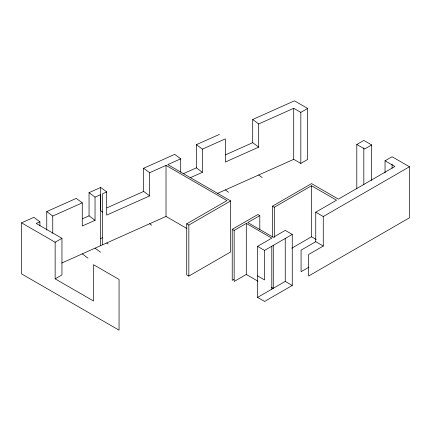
<?xml version="1.0" encoding="UTF-8"?>
<svg xmlns="http://www.w3.org/2000/svg" width="431" height="431" viewBox="0 0 431 431"><rect width="100%" height="100%" fill="white"/><g stroke="black" fill="none" stroke-linecap="round" stroke-linejoin="round"><path stroke-width="0.65" d="M55.001 242.33L61.956 238.316L61.956 274.924L55.146 278.857L55.146 242.249L21.55 222.849L21.55 273.879L119.053 330.173L119.053 279.439L93.495 264.682L93.495 300.994L55.146 278.857M307.642 108.434L294.459 100.827L252.701 119.5L258.686 123.961L293.705 108.3L300.833 112.367L307.642 108.434L307.642 159.47L300.833 163.397L293.705 159.335L217.493 193.411M180.702 158.829L167.783 164.61L230.66 200.911L230.66 251.941L188.843 276.088L186.725 274.859L186.725 223.829L226.975 200.593L166.016 165.396L149.649 172.712L143.663 168.252L174.717 154.368L180.702 158.829L180.702 172.077M186.725 223.829L188.843 225.052L230.66 200.911M356.793 188.8L356.793 144.487L363.818 140.425L371.624 144.935L371.624 180.541M371.624 144.935L364.594 148.991L356.793 144.487M233.979 279.331L232.228 280.344L232.228 229.308L257.867 214.509L259.796 215.624L259.796 229.723M272.451 237.055L272.451 206.169L311.527 183.606L338.389 199.117L394.904 166.49L385.045 160.801L385.045 172.89M232.228 229.308L234.157 230.423L246.29 223.42L271.794 238.149L257.571 246.36L257.571 297.39L264.586 301.441L292.256 285.462L292.256 234.432L285.241 230.386L273.276 237.292L247.771 222.568L259.796 215.624M272.451 206.169L274.31 207.241L311.527 185.756L336.53 200.189L315.745 212.187L315.745 241.694L301.08 250.158L301.08 271.686L308.979 267.128M385.045 160.801L392.075 156.739L409.45 166.77L409.45 217.8L308.601 276.029L308.601 254.5L323.266 246.031L323.266 216.529L409.45 166.77M257.571 246.36L264.586 250.411L292.256 234.432M257.883 281.147L246.29 274.455L234.157 281.459L234.157 230.423M291.755 248.202L311.527 236.786L316.182 239.474M257.571 297.39L285.241 281.416L292.256 285.462M21.55 222.849L33.909 217.326L39.9 221.793L39.9 225.763M46.758 230.122L46.758 211.578L76.271 198.384L82.262 202.85L82.262 226.027L95.035 220.311L95.035 197.134L89.05 192.668L100.698 187.458L106.689 191.924L106.689 215.101L149.649 195.895L149.649 172.712M190.34 177.696L202.392 172.308L196.407 167.848L196.407 144.671L219.357 134.407M39.9 221.793L36.193 223.447L61.956 238.316M46.758 211.578L52.749 216.044L82.262 202.85M95.035 197.134L100.466 194.71L100.466 245.74M106.689 191.924L102.653 193.729L102.653 244.765L166.016 216.432L186.914 228.495M196.407 144.671L202.392 149.131L225.343 138.868L225.343 162.045L258.686 147.138L258.686 123.961M82.353 218.84L89.05 215.845L95.035 220.311M106.834 207.893L143.663 191.429L149.649 195.895M183.148 173.774L196.407 167.848M225.418 154.874L252.701 142.677L258.686 147.138M100.698 238.494L102.54 237.67M61.784 263.034L102.562 244.803M315.745 212.187L323.266 216.529M315.745 241.694L323.266 246.031M257.571 275.862L264.586 279.913L264.586 250.411M271.535 287.321L273.276 288.323L273.276 245.352M258.686 174.991L262.134 177.561M225.343 189.899L228.554 192.296M149.649 223.748L151.707 225.278M102.697 212.127L100.698 210.64L100.698 187.458M106.689 242.955L108.106 244.016M95.035 248.164L100.52 252.254M82.262 253.881L87.999 258.158M392.075 164.13L392.075 168.16M363.818 147.811L363.818 184.743M311.527 185.756L311.527 236.786M300.833 112.367L300.833 163.397M293.705 108.3L293.705 159.335M285.241 238.44L285.241 281.416M274.31 207.241L274.31 237.459M271.794 246.203L271.794 289.179M252.701 119.5L252.701 142.677M246.29 223.42L246.29 274.455M202.392 149.131L202.392 172.308M188.843 225.052L188.843 276.088M166.016 165.396L166.016 216.432M143.663 168.252L143.663 191.429M89.05 192.668L89.05 215.845M52.749 216.044L52.749 233.263"/></g></svg>
